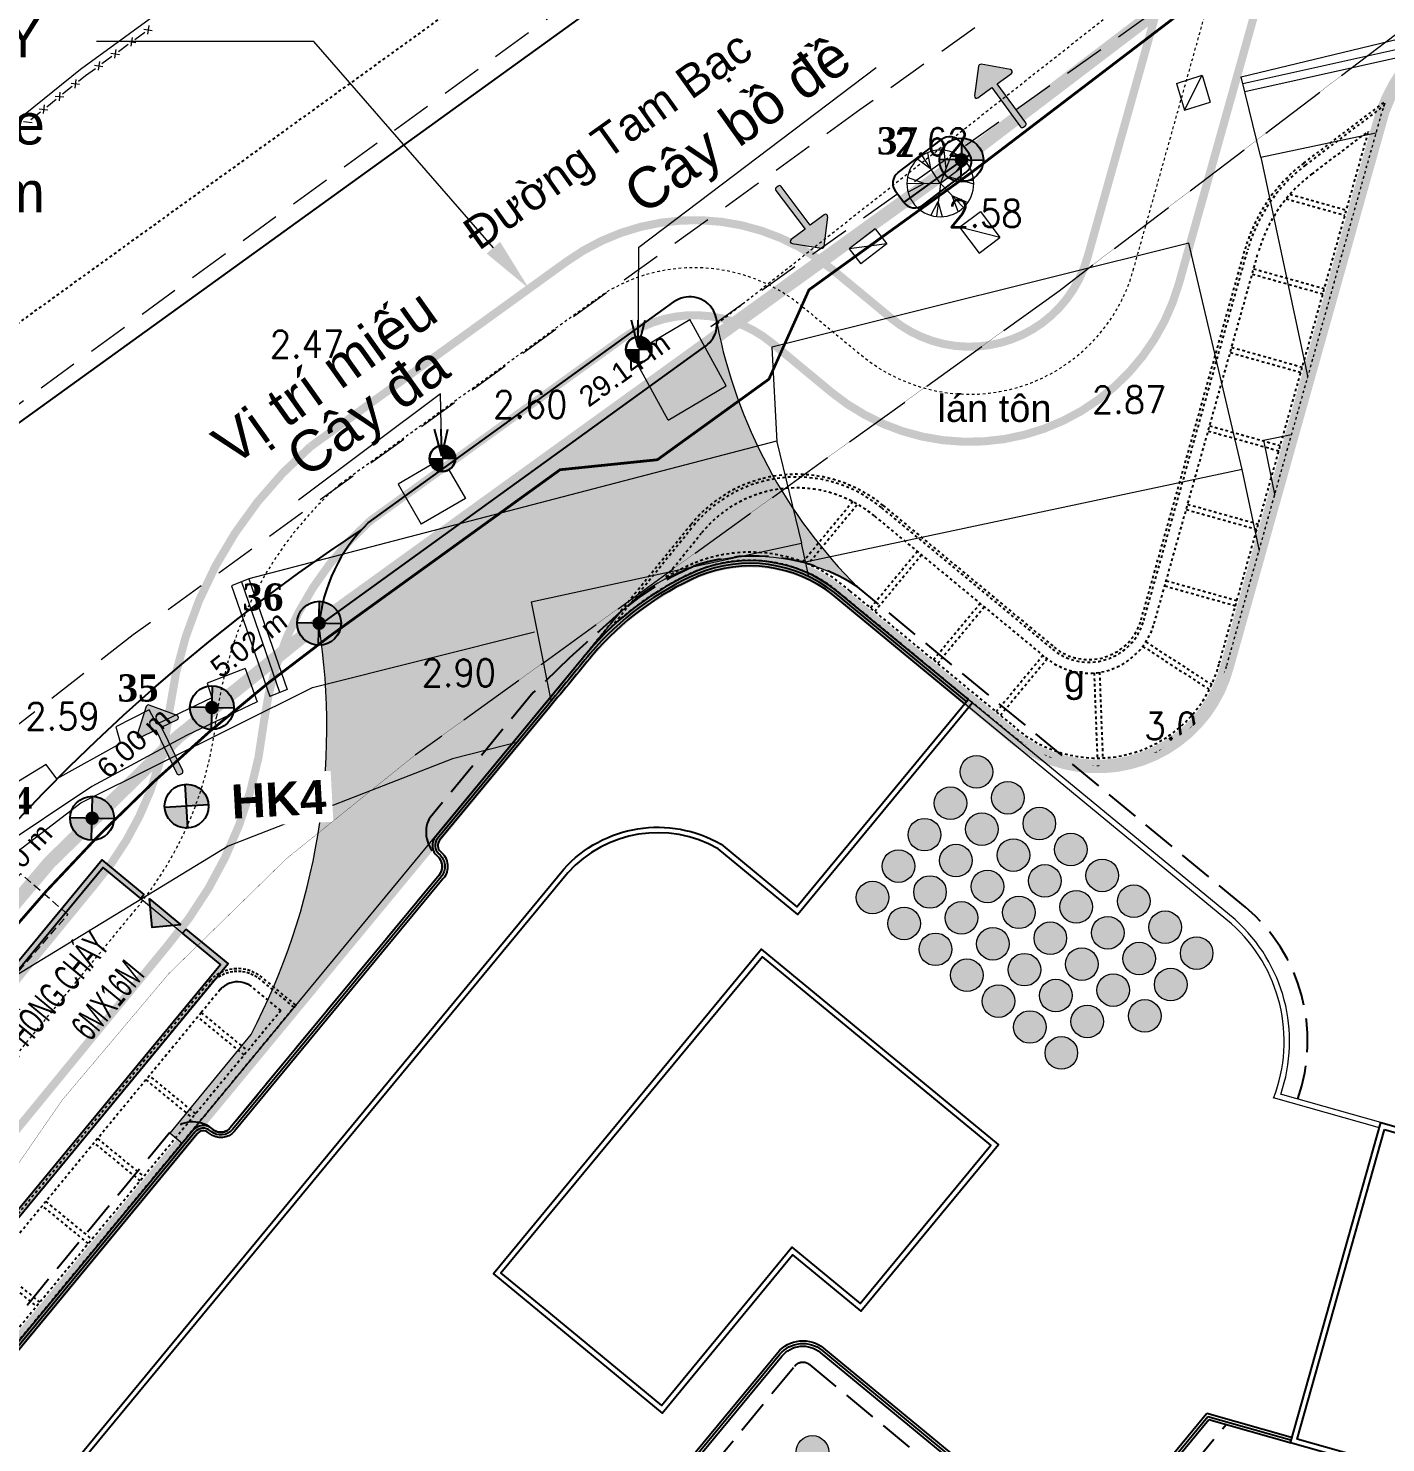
# Model space of a CAD drawing. Header units: millimetres. Extents: x 583747 to 596416, y 2304962 to 2309584.
# Drawn here: x 595599.4 to 595649.3, y 2307267.9 to 2307319.9 of the extents above; entities that cross this region are included whole.
import ezdxf
from ezdxf import colors
from ezdxf.entities.mleader import LeaderData, LeaderLine
from ezdxf.enums import TextEntityAlignment as Align
from ezdxf.math import Vec2, Vec3
from ezdxf.xclip import XClip

# ---------------------------------------------------------------- set-up
doc = ezdxf.new("R2010")
doc.units = ezdxf.units.MM
doc.set_wipeout_variables(frame=1)
for name, pattern in [('CONTINOUS', [0]), ('DASH', [0.35, 0.25, -0.1]), ('DASH2-1', [3, 2, -1]), ('DASHDOT', [1, 0.5, -0.25, 0, -0.25]), ('DASHED', [4.5, 3, -1.5]), ('HIDDEN', [0.375, 0.25, -0.125]), ('{Long Duong}', [2.3, 1.5, -0.8]), ('{qui hoach}', [1.3, 0, -1.3])]:
    doc.linetypes.add(name, pattern=pattern)
for name, color, linetype, lineweight in [('A-DOOR', 1, 'Continuous', 9), ('A-GENM-____-OTLN', 13, 'Continuous', 9), ('bo dat CXCL', 95, 'Continuous', 18), ('Code Cao do', 7, 'Continuous', 0), ('D-building block', 8, 'Continuous', 13), ('duong chua chay', 1, 'Continuous', 15), ('Duong RG Thua', 7, 'Continuous', 0), ('Ghi chu nha', 7, 'Continuous', 0), ('hatch', 45, 'Continuous', 5), ('KT-Chu viet', 255, 'Continuous', 20), ('KT-DV2', 7, 'Continuous', 15), ('KT-Ghi chu', 7, 'Continuous', 15), ('KT-NEN', 250, 'Continuous', 0), ('KT-Net khuat', 8, 'HIDDEN', 18), ('KT-Net thay', 7, 'Continuous', 20), ('KT-TMB', 7, 'Continuous', 0), ('KT_lo dat', 1, 'Continuous', 40), ('KT_Ms', 100, 'Continuous', 5), ('Level 15', 7, 'Continuous', 0), ('Long Duong_ Phan Cach chat lieu rair mat', 7, 'Continuous', 0), ('moc', 7, 'Continuous', 0), ('N-THAY', 7, 'Continuous', 18), ('đường pccc', 6, 'Continuous', 13)]:
    doc.layers.add(name, color=color, linetype=linetype, lineweight=lineweight)
for name, color, linetype in [('A-GLAZ', 135, 'Continuous'), ('A-PLOT LINE', 6, 'DASHDOT'), ('A-WALL', 11, 'Continuous'), ('AFP-KERB-LINE', 2, 'Continuous'), ('canopy', 2, 'DASH'), ('K2', 2, 'Continuous'), ('KT-Kich thuoc', 159, 'Continuous'), ('KT-Vat lieu', 250, 'Continuous'), ('Xref_NT1+NT2_MBDV Cot vach_220729$0$ccu12-Thay', 7, 'Continuous'), ('Xref_ST_MBDV Cot vach 30.7.2022$0$Xref_ST_MBDV Cot vach 30.7.2022|Xref_ST_MBDV Cot vach 30.7.2022|Xref_ST_MBDV Cot vach 30.7.2022|Xref_ST_MBDV Cot vach 30.7.2022|A-CORE-OTLN', 2, 'Continuous')]:
    doc.layers.add(name, color=color, linetype=linetype)
doc.layers.add('A-TREES', color=7, linetype='Continuous', lineweight=5, true_color=0x4b833f)
doc.styles.get("Standard").update_dxf_attribs({"font": 'arial.ttf'})
doc.styles.add('Style-.VnArial', font='')
doc.styles.add('Style-STANDARD', font='STANDARD.shx')
doc.styles.add('style6', font='')
doc.styles.add('VnAvantH', font='')
doc.styles.get('Style-.VnArial').set_extended_font_data('.VnArial')
doc.styles.get('style6').set_extended_font_data('.VnAvantH', bold=True)
doc.styles.get('VnAvantH').set_extended_font_data('.VnAvantH')
doc.dimstyles.get("Standard").update_dxf_attribs({"dimtxt": 0.18, "dimasz": 0.18, "dimexe": 0.18, "dimexo": 0.0625, "dimgap": 0.09, "dimtad": 0, "dimtih": 1, "dimtoh": 1, "dimdec": 4, "dimzin": 0, "dimdsep": 46, "dimtxsty": 'Standard', "dimcen": 0.09, "dimadec": 0, "dimazin": 0, "dimtfac": 1, "dimtdec": 4, "dimtofl": 0, "dimtmove": 0, "dimatfit": 3, "dimfxl": 0, "dimtolj": 1, "dimtzin": 0, "dimarcsym": 0})

# ---------------------------------------------------------------- blocks, each defined once
blk = doc.blocks.new('hk')
at = {"layer": 'K2'}
h = blk.add_hatch(color=256, dxfattribs=at)
h.dxf.hatch_style = 1
h.paths.add_polyline_path([(-79.569, 95.738), (-79.569, 94.297), (-78.128, 94.297, 0.006031), (-78.128, 94.332, 0.407166)])
h.paths.add_polyline_path([(-79.569, 94.297), (-81.01, 94.297, 0.006031), (-81.01, 94.263, 0.407166), (-79.569, 92.856)])
for p, q in [((-79.569, 92.856), (-79.569, 95.738)), ((-78.128, 94.297), (-81.01, 94.297))]:
    blk.add_line(p, q, dxfattribs=at)
blk.add_circle((-79.569, 94.297), 1.441, dxfattribs=at)
blk = doc.blocks.new('wwww1')
at = {"layer": 'Duong RG Thua', "color": 3, "lineweight": 0}
for p, q in [((595601.16, 2307318.466), (595620.988, 2307332.979)), ((595582.784, 2307303.669), (595601.15, 2307318.458))]:
    blk.add_line(p, q, dxfattribs=at)
at = {"layer": 'Duong RG Thua', "color": 7, "linetype": 'Continuous', "lineweight": 0}
for p, q in [((595603.153, 2307319.553), (595603.516, 2307319.819)), ((595603.482, 2307319.933), (595603.796, 2307319.884)), ((595603.664, 2307320.066), (595603.614, 2307319.751)), ((595602.548, 2307319.11), (595602.911, 2307319.376)), ((595602.876, 2307319.49), (595603.191, 2307319.441)), ((595603.058, 2307319.623), (595603.009, 2307319.308)), ((595650.833, 2307319.461), (595643.921, 2307317.921)), ((595601.848, 2307318.737), (595601.799, 2307318.422)), ((595601.943, 2307318.667), (595602.306, 2307318.933)), ((595602.271, 2307319.047), (595602.586, 2307318.998)), ((595602.453, 2307319.18), (595602.404, 2307318.865)), ((595650.898, 2307319.168), (595643.991, 2307317.629)), ((595601.081, 2307318.017), (595601.338, 2307318.224)), ((595601.338, 2307318.224), (595601.701, 2307318.49)), ((595601.666, 2307318.604), (595601.981, 2307318.555)), ((595600.497, 2307317.547), (595600.848, 2307317.829)), ((595600.808, 2307317.942), (595601.124, 2307317.907)), ((595600.983, 2307318.083), (595600.949, 2307317.767)), ((595599.815, 2307317.142), (595599.78, 2307316.826)), ((595599.913, 2307317.077), (595600.263, 2307317.359)), ((595600.223, 2307317.472), (595600.54, 2307317.437)), ((595600.399, 2307317.613), (595600.364, 2307317.296)), ((595599.329, 2307316.606), (595599.679, 2307316.888)), ((595599.639, 2307317.001), (595599.956, 2307316.967)), ((595599.055, 2307316.531), (595599.372, 2307316.496)), ((595626.764, 2307304.767), (595607.351, 2307299.7)), ((595607.351, 2307299.7), (595606.713, 2307299.441)), ((595606.713, 2307299.441), (595608.126, 2307295.376)), ((595607.072, 2307299.587), (595608.481, 2307295.536)), ((595607.351, 2307299.7), (595608.764, 2307295.635)), ((595607.215, 2307296.398), (595605.812, 2307295.858)), ((595607.215, 2307296.398), (595607.65, 2307295.178)), ((595605.812, 2307295.858), (595605.981, 2307295.326)), ((595605.981, 2307295.326), (595603.96, 2307294.353)), ((595603.68, 2307294.879), (595602.455, 2307294.251)), ((595603.96, 2307294.353), (595603.68, 2307294.879)), ((595602.455, 2307294.251), (595602.626, 2307293.64)), ((595602.626, 2307293.64), (595600.283, 2307292.341)), ((595599.895, 2307292.872), (595598.661, 2307292.126)), ((595600.283, 2307292.341), (595599.895, 2307292.872))]:
    blk.add_line(p, q, dxfattribs=at)
at = {"layer": 'Duong RG Thua', "color": 7, "lineweight": 0}
for p, q in [((595643.86, 2307318.175), (595650.984, 2307319.896)), ((595641.478, 2307317.934), (595642.424, 2307318.234)), ((595641.774, 2307316.948), (595642.424, 2307318.234)), ((595642.424, 2307318.234), (595642.719, 2307317.248)), ((595644.574, 2307315.219), (595643.86, 2307318.175)), ((595641.478, 2307317.934), (595641.774, 2307316.948)), ((595641.774, 2307316.948), (595642.719, 2307317.248)), ((595644.574, 2307315.219), (595652.453, 2307316.895)), ((595644.574, 2307315.219), (595649.491, 2307292.154)), ((595633.488, 2307312.643), (595634.26, 2307313.226)), ((595634.26, 2307313.226), (595634.982, 2307312.269)), ((595630.395, 2307312.584), (595629.438, 2307311.844)), ((595633.488, 2307312.643), (595634.211, 2307311.687)), ((595634.982, 2307312.269), (595633.488, 2307312.643)), ((595641.934, 2307312.058), (595626.584, 2307308.232)), ((595630.82, 2307312.035), (595629.863, 2307311.294)), ((595634.211, 2307311.687), (595634.982, 2307312.269)), ((595643.897, 2307303.721), (595641.934, 2307312.058)), ((595629.438, 2307311.844), (595629.863, 2307311.294)), ((595621.437, 2307307.989), (595623.568, 2307309.253)), ((595624.904, 2307306.807), (595623.568, 2307309.253)), ((595622.773, 2307305.544), (595621.437, 2307307.989)), ((595626.584, 2307308.232), (595626.775, 2307304.742)), ((595622.773, 2307305.544), (595624.904, 2307306.807)), ((595626.775, 2307304.742), (595627.678, 2307301.016)), ((595644.678, 2307304.803), (595645.83, 2307305.039)), ((595644.678, 2307304.803), (595645.245, 2307302.033)), ((595645.83, 2307305.039), (595645.245, 2307302.033)), ((595645.83, 2307305.039), (595646.396, 2307302.269)), ((595614.057, 2307303.893), (595612.837, 2307303.19)), ((595614.707, 2307303.718), (595615.316, 2307302.657)), ((595643.897, 2307303.721), (595627.832, 2307300.311)), ((595646.391, 2307291.97), (595643.897, 2307303.721)), ((595612.837, 2307303.19), (595613.684, 2307301.718)), ((595615.316, 2307302.657), (595613.684, 2307301.718)), ((595645.245, 2307302.033), (595646.396, 2307302.269)), ((595617.74, 2307298.853), (595627.678, 2307301.016)), ((595630.406, 2307288.49), (595627.678, 2307301.016)), ((595617.74, 2307298.853), (595618.688, 2307294.065)), ((595608.764, 2307295.635), (595608.126, 2307295.376)), ((595618.688, 2307294.065), (595614.836, 2307293.073)), ((595614.836, 2307293.073), (595606.593, 2307289.86)), ((595646.391, 2307291.97), (595630.406, 2307288.49)), ((595646.98, 2307288.628), (595646.391, 2307291.97)), ((595647.876, 2307290.625), (595648.489, 2307290.724)), ((595647.876, 2307290.625), (595647.973, 2307290.028)), ((595648.489, 2307290.724), (595647.973, 2307290.028)), ((595648.489, 2307290.724), (595648.585, 2307290.127)), ((595647.973, 2307290.028), (595648.585, 2307290.127)), ((595606.593, 2307289.86), (595598.511, 2307284.934)), ((595646.642, 2307288.458), (595650.771, 2307289.09)), ((595628.448, 2307288.082), (595630.406, 2307288.49)), ((595628.448, 2307288.082), (595646.67, 2307200.515)), ((595646.642, 2307288.458), (595629.173, 2307284.596)), ((595654.272, 2307253.671), (595646.642, 2307288.458))]:
    blk.add_line(p, q, dxfattribs=at)
at = {"layer": 'Duong RG Thua', "color": 7, "lineweight": 0, "flags": 128}
blk.add_lwpolyline([(595630.395, 2307312.584), (595630.82, 2307312.035), (595629.438, 2307311.844)], dxfattribs=at)
at = {"layer": 'Duong RG Thua', "color": 1, "linetype": 'Continuous', "lineweight": 0, "flags": 128}
blk.add_lwpolyline([(595574.637, 2307253.739), (595576.278, 2307259.45), (595580.31, 2307269.031), (595583.829, 2307274.685), (595589.385, 2307281.694), (595595.671, 2307287.248), (595601.161, 2307291.457), (595609.685, 2307295.7), (595617.855, 2307297.747)], dxfattribs=at)
at = {"layer": 'Duong RG Thua', "color": 7, "linetype": 'Continuous', "lineweight": 0, "flags": 128}
blk.add_lwpolyline([(595607.65, 2307295.178), (595605.058, 2307293.939), (595601.566, 2307292.056), (595598.043, 2307289.704), (595594.254, 2307286.418)], dxfattribs=at)
at = {"layer": 'Long Duong_ Phan Cach chat lieu rair mat', "color": 4, "linetype": '{Long Duong}', "lineweight": 0}
for p, q in [((595643.429, 2307326.647), (595629.823, 2307316.961)), ((595590.411, 2307299.955), (595625.564, 2307325.594)), ((595648.062, 2307325.837), (595623.867, 2307308.644)), ((595629.823, 2307316.961), (595603.096, 2307297.64)), ((595603.096, 2307297.64), (595590.519, 2307287.814))]:
    blk.add_line(p, q, dxfattribs=at)
at = {"layer": 'hatch', "xscale": 0.56, "yscale": 0.56, "zscale": 0.56, "rotation": 3.617913900724599}
blk.add_blockref('hk', (595652.86, 2307241.447), dxfattribs=at)
at = {"layer": 'Code Cao do', "color": 6, "linetype": 'Continuous', "lineweight": 0, "style": 'Style-STANDARD'}
for s, p in [('2.62', (595631.096, 2307315.789)), ('2.58', (595633.08, 2307313.15)), ('2.87', (595638.369, 2307306.294)), ('2.79', (595645.472, 2307301.737)), ('2.90', (595613.708, 2307296.246)), ('3.06', (595640.295, 2307294.285)), ('3.03', (595642.543, 2307289.466)), ('3.13', (595634.702, 2307278.858)), ('2.99', (595646.347, 2307270.788))]:
    blk.add_text(s, height=1, rotation=359.9973, dxfattribs=at).set_placement(p, align=Align.MIDDLE_LEFT)
at = {"layer": 'Code Cao do', "color": 212, "linetype": 'Continuous', "lineweight": 0, "style": 'Style-STANDARD'}
for s, p in [('2.47', (595608.118, 2307308.34)), ('2.60', (595616.336, 2307306.119)), ('2.59', (595599.124, 2307294.644)), ('3.11', (595640.666, 2307282.509))]:
    blk.add_text(s, height=1, rotation=359.9973, dxfattribs=at).set_placement(p, align=Align.MIDDLE_LEFT)
at = {"layer": 'Ghi chu nha', "color": 7, "linetype": 'Continuous', "lineweight": 0, "style": 'Style-.VnArial'}
for s, height, rotation, p in [('§\xadêng Tam B¹c', 1.2, 35.406, (595620.541, 2307315.858)), ('l¸n t«n', 1, 359.9973, (595634.782, 2307305.977)), ('g', 1, 359.9973, (595637.723, 2307296.037)), ('l¸n t«n', 1, 359.9973, (595637.739, 2307288.582))]:
    blk.add_text(s, height=height, rotation=rotation, dxfattribs=at).set_placement(p, align=Align.MIDDLE_CENTER)
at = {"layer": 'K2', "color": 2, "insert": (595608.446, 2307291.593), "char_height": 1.25, "width": 3.30321, "attachment_point": 5, "rotation": 3.0979, "style": 'style6', "bg_fill": 3, "box_fill_scale": 1.25, "bg_fill_color": 256, "bg_fill_true_color": 13158600, "bg_fill_transparency": 0}
blk.add_mtext('\\A1;{\\fArial|b1|i0|c0|p34;HK4}', dxfattribs=at)
blk = doc.blocks.new('fffff')
at = {"layer": 'Duong RG Thua', "lineweight": 0}
for points in [[(596125.717, 2307374.249, 0.414214), (596125.241, 2307374.724), (596125.241, 2307374.249)], [(596124.766, 2307374.249, 0.414214), (596125.241, 2307373.773), (596125.241, 2307374.249)]]:
    blk.add_hatch(color=1, dxfattribs=at).paths.add_polyline_path(points)
at = {"layer": 'Duong RG Thua', "color": 7, "lineweight": 0}
for points in [[(596125.241, 2307374.724), (596125.241, 2307373.773)], [(596124.766, 2307374.249), (596125.717, 2307374.249)]]:
    blk.add_lwpolyline(points, dxfattribs=at)
at = {"layer": 'Duong RG Thua', "color": 3, "lineweight": 30}
blk.add_circle((596125.241, 2307374.249), 0.476, dxfattribs=at)
blk = doc.blocks.new('TerminatorOpen_0.5')
at = {"color": 0, "linetype": 'ByBlock', "lineweight": -2}
for q in [(-1, 0.25), (-1, 0), (-1, -0.25)]:
    blk.add_line((0, 0), q, dxfattribs=at)
blk = doc.blocks.new('Moc')
at = {"layer": 'moc', "linetype": '{qui hoach}', "lineweight": 0, "ltscale": 0.5}
h = blk.add_hatch(color=7, dxfattribs=at)
edge = h.paths.add_edge_path()
edge.add_arc((0, 0), 0.25, 0, 360)
blk = doc.blocks.new('NEN')
at = {"layer": 'Level 15', "color": 240, "linetype": 'DASH', "lineweight": 13, "ltscale": 5, "true_color": 0xed1f24, "const_width": 0.5, "flags": 128}
blk.add_lwpolyline([(595682.634, 2307317.629), (595677.108, 2307338.736), (595668.702, 2307341.648), (595657.199, 2307332.945), (595633.733, 2307315.075), (595610.101, 2307298.024, 0.685011), (595643.311, 2307173.379), (595664.098, 2307171.161), (595705.748, 2307172.441), (595712.065, 2307180.508), (595682.634, 2307317.629)], format="xyb", close=True, dxfattribs=at)
at = {"layer": 'Level 15', "color": 152, "linetype": 'DASH', "lineweight": 13, "ltscale": 5, "true_color": 0x2776bb, "const_width": 0.01, "flags": 128}
blk.add_lwpolyline([(595676.796, 2307316.238), (595672.115, 2307334.115), (595669.766, 2307334.929), (595660.826, 2307328.166), (595637.307, 2307310.255), (595613.624, 2307293.167, 0.684877), (595643.957, 2307179.345), (595664.326, 2307177.171), (595702.756, 2307178.352), (595705.609, 2307181.996)], format="xyb", close=True, dxfattribs=at)
at = {"layer": 'hatch', "xscale": 0.56, "yscale": 0.56, "zscale": 0.56, "rotation": 358.6179139007246}
for p in [(595677.005, 2307261.209), (595653.373, 2307244.158), (595649.428, 2307241.053), (595645.022, 2307236.981)]:
    blk.add_blockref('hk', p, dxfattribs=at)
at = {"layer": 'moc', "color": 7, "linetype": '{qui hoach}', "lineweight": 0, "ltscale": 0.5}
for p in [(595633.733, 2307315.075), (595610.101, 2307298.024), (595606.156, 2307294.919), (595601.75, 2307290.847)]:
    blk.add_blockref('Moc', p, dxfattribs=at)
at = {"layer": 'moc', "color": 7, "linetype": 'Continuous', "lineweight": 0, "style": 'Style-.VnArial'}
for s, rotation, p in [('29.14 m', 35.8109, (595621.332, 2307307.36)), ('5.02 m', 38.2007, (595607.51, 2307297.258)), ('6.00 m', 42.7443, (595603.274, 2307293.618)), ('6.00 m', 47.6903, (595598.991, 2307289.302))]:
    blk.add_text(s, height=0.75, rotation=rotation, dxfattribs=at).set_placement(p, align=Align.MIDDLE_CENTER)
at = {"layer": 'moc', "color": 7, "linetype": 'Continuous', "lineweight": 0, "char_height": 1, "attachment_point": 4, "line_spacing_factor": 0.6, "style": 'Style-.VnArial'}
for s, insert in [('\\f.VnTimeH|b1|i0|c00|p39;37', (595630.621, 2307315.772)), ('\\f.VnTimeH|b1|i0|c00|p39;36', (595607.279, 2307298.982)), ('\\f.VnTimeH|b1|i0|c00|p39;35', (595602.684, 2307295.635)), ('\\f.VnTimeH|b1|i0|c00|p39;34', (595598.048, 2307291.488))]:
    blk.add_mtext(s, dxfattribs=dict(at, insert=insert))
blk = doc.blocks.new('PLOT')
at = {"layer": 'A-PLOT LINE', "color": 251}
blk.add_line((3480625, 1283020), (3454001, 1243754), dxfattribs=at)
blk.add_line((3480625, 1283020), (3454001, 1243754), dxfattribs=at)
blk.add_line((3480625, 1283020), (3454001, 1243754), dxfattribs=at)
blk.add_line((3480625, 1283020), (3454001, 1243754), dxfattribs=at)
blk = doc.blocks.new('werwer')
at = {"layer": 'A-GENM-____-OTLN', "linetype": 'DASHED', "ltscale": 100}
for p, q in [((-17416, -23694, 0), (-22416, -23699, 0)), ((-22416, -23699, 0), (-22414, -25999, 0)), ((-17414, -25994, 0), (-17416, -23694, 0)), ((-22414, -25999, 0), (-17414, -25994, 0))]:
    blk.add_line(p, q, dxfattribs=at)
blk = doc.blocks.new('wqeqweweqewe')
at = {"layer": 'N-THAY', "true_color": 0xed1f24}
h = blk.add_hatch(color=240, dxfattribs=at)
h.dxf.hatch_style = 1
h.paths.add_polyline_path([(-1286767, 413593, 0.659768), (-1286937, 413520), (-1286937, 412719), (-1289162, 412719, 0.414214), (-1289262, 412619), (-1289262, 412519, 0.414214), (-1289162, 412419), (-1286937, 412419), (-1286937, 411617, 0.659768), (-1286767, 411545), (-1285772, 412495, 0.427958), (-1285772, 412643)])
for p, q in [((-1286937, 413520), (-1286937, 412719)), ((-1285772, 412643), (-1286767, 413593)), ((-1289262, 412619), (-1289262, 412519)), ((-1286937, 412719), (-1289162, 412719)), ((-1289162, 412419), (-1286937, 412419)), ((-1286937, 412419), (-1286937, 411617)), ((-1286767, 411545), (-1285772, 412495))]:
    blk.add_line(p, q)
for centre, radius, start, end in [((-1286837, 413520), 100, 46.33782, 180), ((-1289162, 412619), 100, 90, 180), ((-1285843, 412569), 102, 313.66218, 46.33782), ((-1289162, 412519), 100, 180, 270), ((-1286837, 411617), 100, 180, 313.66218)]:
    blk.add_arc(centre, radius, start, end)
blk = doc.blocks.new('Tree')
for p, q in [((487813, 311436), (488148, 312404)), ((487974, 311902), (487960, 312449)), ((487050, 312107), (487470, 311867)), ((487819, 311432), (487178, 312231)), ((487324, 312329), (487470, 311867)), ((487974, 311902), (488380, 312288)), ((486823, 311654), (487333, 311413)), ((487813, 311436), (486790, 311387)), ((487313, 311081), (486910, 310952)), ((486977, 310843), (487813, 311436)), ((487536, 311239), (487499, 310462)), ((487813, 311436), (487804, 311436)), ((487813, 311436), (487813, 311444)), ((487813, 311436), (487813, 311427)), ((487813, 311436), (487821, 311436)), ((487813, 311436), (488815, 311227)), ((487813, 311436), (488295, 310532)), ((488836, 311401), (488359, 311322)), ((488763, 311057), (488359, 311322)), ((487524, 310836), (487406, 310519)), ((488054, 310984), (488456, 310663)), ((488054, 310984), (488100, 310472))]:
    blk.add_line(p, q)
blk.add_circle((487813, 311436), 1024)
blk = doc.blocks.new('DV')
at = {"layer": 'bo dat CXCL'}
h = blk.add_hatch(dxfattribs=at)
h.set_pattern_fill('GRASS', color=256, scale=20, angle=6e-14)
h.paths.add_polyline_path([(562639, 176345, 0.149706), (567824, 166651, 0.361335), (559031, 165662), (542967, 146202), (542522, 146566), (545497, 150199, 0.160494), (547999, 165251), (556275, 171233), (562225, 175535, 0.24072)])
at = {"layer": 'AFP-KERB-LINE'}
for p, q in [((536577, 172419), (564203, 192388)), ((569515, 180818), (571943, 182571)), ((549808, 169027), (561053, 177156)), ((556275, 171233), (562225, 175535)), ((547999, 165251), (556275, 171233))]:
    blk.add_line(p, q, dxfattribs=at)
at = {"layer": 'AFP-KERB-LINE', "extrusion": (1.01289e-07, -2.17418e-09, 1)}
for p, q in [((569306, 181916), (570896, 183129)), ((571900, 182637), (571597, 183035)), ((570215, 180724), (571806, 181937)), ((569515, 180818), (569211, 181215))]:
    blk.add_line(p, q, dxfattribs=at)
at = {"layer": 'AFP-KERB-LINE', "elevation": 0}
blk.add_lwpolyline([(602212, 36466), (602074, 36462), (581149, 38676, -0.702152), (549561, 168774)], format="xyb", dxfattribs=at)
at = {"layer": 'AFP-KERB-LINE', "extrusion": (1.01289e-07, -2.17418e-09, 1)}
for centre, start, end in [((571199, 182732, -1), 37.3415, 127.3415), ((571502, 182334, 0), 307.3415, 37.3415), ((569609, 181519, -1), 127.3415, 217.3415), ((569912, 181121, 0), 217.3415, 307.3415)]:
    blk.add_arc(centre, 500, start, end, dxfattribs=at)
at = {"layer": 'AFP-KERB-LINE'}
for centre, radius, start, end in [((561639, 176345, 0), 1000, 305.8611, 125.8611), ((553974, 164709, 0), 6000, 133.9788, 174.8235)]:
    blk.add_arc(centre, radius, start, end, dxfattribs=at)
at = {"layer": 'AFP-KERB-LINE', "extrusion": (-8.38811e-08, 1.09944e-07, 1)}
blk.add_arc((573618, 173886, 0), 7500, 231.8762, 231.8901, dxfattribs=at)
at = {"layer": 'D-building block', "linetype": 'CONTINOUS', "ltscale": 10000}
for p, q in [((542967, 146202), (559031, 165662)), ((542522, 146566), (545497, 150199)), ((542522, 146566), (542967, 146202))]:
    blk.add_line(p, q, dxfattribs=at)
for centre, radius, start, end in [((581057, 179963, 0), 18770, 191.1122, 225.1693), ((564022, 160867, -2), 6922, 56.6838, 136.1502), ((523906, 161522, 0), 24380, 332.3277, 8.7984)]:
    blk.add_arc(centre, radius, start, end, dxfattribs=at)
ref = blk.add_blockref('PLOT', (-3147123, 179596, 0), dxfattribs=dict(rotation=340.0000000045929))
XClip(ref).set_block_clipping_path([(3437700.5976729654, 868981.9081885163), (3912891.8375199828, 1041937.3750337446), (3715693.8178756535, 1583734.481302836), (3240502.5780286361, 1410779.0144576086)])
at = {"extrusion": (-2.92942e-08, 2.18257e-07, 1), "xscale": 0.8000000000000493, "yscale": 0.8000000000000493, "zscale": 0.8000000000000493, "rotation": 126.0656720606782}
blk.add_blockref('wqeqweweqewe', (233542, 1211650, 0), dxfattribs=at)
at = {"extrusion": (2.3513e-07, -2.20643e-07, 1), "xscale": 0.8000000000000158, "yscale": 0.8000000000000158, "zscale": 0.8000000000000158, "rotation": 306.9162115471206}
blk.add_blockref('wqeqweweqewe', (920485, -841476, -2), dxfattribs=at)
at = {"extrusion": (-1.53567e-07, 3.1833e-07, 1), "xscale": 0.7999999999999998, "yscale": 0.7999999999999998, "zscale": 0.7999999999999998, "rotation": 115.7533227784794}
blk.add_blockref('wqeqweweqewe', (392035, 1232151, 0), dxfattribs=at)
at = {"layer": 'A-DOOR', "rotation": 48.96917825648091}
blk.add_blockref('werwer', (530579, 184807, 0), dxfattribs=at)
at = {"layer": 'A-TREES', "xscale": -1.2, "yscale": 1.2, "zscale": 1.199999999999996, "rotation": 71.72236063323176}
blk.add_blockref('Tree', (1109311, 620152, 0), dxfattribs=at)
blk = doc.blocks.new('NUT')
at = {"layer": 'KT-Ghi chu'}
h = blk.add_hatch(color=256, dxfattribs=at)
h.dxf.hatch_style = 1
edge = h.paths.add_edge_path()
edge.add_arc((596430.768, 2307264.799), 0.6, 0, 360)
blk.add_circle((596430.768, 2307264.799, 0.003), 0.6, dxfattribs=at)
blk = doc.blocks.new('WWWWW11')
blk.add_wipeout([(596146.362, 2307305.657), (596147.829, 2307304.045), (596150.763, 2307303.382), (596162.049, 2307307.518), (596165.405, 2307309.519), (596173.356, 2307319.154), (596178.232, 2307322.038), (596181.416, 2307323.063), (596186.008, 2307323.59), (596189.904, 2307323.212), (596195.094, 2307321.438), (596198.037, 2307319.633), (596200.809, 2307317.333), (596204.31, 2307315.649), (596207.249, 2307314.98), (596210.789, 2307314.605), (596216.55, 2307315.16), (596219.13, 2307316.01), (596221.679, 2307317.1), (596224.911, 2307319.135), (596227.541, 2307321.466), (596238.173, 2307359.289), (596238.097, 2307360.41), (596237.72, 2307361.81), (596230.656, 2307391.559), (596229.984, 2307392.889), (596228.821, 2307394.084), (596227.287, 2307394.871), (596225.359, 2307395.106), (596223.868, 2307394.789), (596222.62, 2307394.116), (596221.017, 2307393.023), (596208.485, 2307382.634), (596207.441, 2307381.454), (596206.716, 2307380.054), (596206.42, 2307378.99), (596200.967, 2307359.539), (596199.798, 2307357.479), (596198.425, 2307356.46), (596196.218, 2307355.939), (596194.42, 2307356.28), (596193.241, 2307356.939), (596186.171, 2307362.732), (596184.792, 2307363.128), (596182.731, 2307363.47), (596180.723, 2307362.767), (596178.244, 2307360.976), (596163.216, 2307342.826), (596149.958, 2307326.671), (596148.579, 2307323.551), (596147.86, 2307321.002), (596147.222, 2307318.293), (596146.577, 2307314.761), (596146.178, 2307311.632), (596145.949, 2307308.648), (596145.977, 2307306.714)]).translate(0, 0, -0.044)
at = {"layer": 'A-WALL', "color": 2, "elevation": 7.579}
for points in [[(596206.646, 2307342.831), (596217.232, 2307339.839), (596213.901, 2307328.051), (596203.316, 2307331.042)], [(596206.784, 2307342.584), (596216.985, 2307339.701), (596213.763, 2307328.298), (596203.562, 2307331.18)]]:
    blk.add_lwpolyline(points, close=True, dxfattribs=at)
at = {"layer": 'KT-Net thay'}
for p, q in [((596206.592, 2307342.638, 7.579), (596202.689, 2307343.741, 7.579)), ((596206.646, 2307342.831, 7.579), (596202.951, 2307343.875, 7.579))]:
    blk.add_line(p, q, dxfattribs=at)
at = {"layer": 'Level 15', "color": 152, "linetype": 'DASH', "lineweight": 13, "ltscale": 10, "true_color": 0x2776bb}
for p, q in [((596218.323, 2307391.349, -0.044), (596194.803, 2307373.437, -0.044)), ((596194.803, 2307373.437, -0.044), (596171.121, 2307356.35, -0.044))]:
    blk.add_line(p, q, dxfattribs=at)
at = {"layer": 'Xref_NT1+NT2_MBDV Cot vach_220729$0$ccu12-Thay', "extrusion": (3.48745e-08, -1.82823e-08, 1)}
for p, q in [((596200.247, 2307332.134, -0.042), (596203.396, 2307331.244, -0.042)), ((596200.282, 2307332.02, -0.042), (596203.369, 2307331.148, -0.042)), ((596200.318, 2307331.906, -0.042), (596203.342, 2307331.052, -0.042))]:
    blk.add_line(p, q, dxfattribs=at)
at = {"layer": 'Xref_NT1+NT2_MBDV Cot vach_220729$0$ccu12-Thay', "linetype": 'DASH', "ltscale": 5, "extrusion": (-3.81165e-21, -3.29453e-06, 1), "elevation": -7.625}
blk.add_lwpolyline([(596171.672, 2307354.067), (596171.632, 2307354.018), (596171.632, 2307354.018, 0.34775), (596171.929, 2307352.647), (596171.974, 2307352.604, -0.377527), (596171.997, 2307351.943), (596164.313, 2307342.641, -0.442642), (596163.641, 2307342.611), (596163.641, 2307342.611, 0.408777), (596162.09, 2307342.466), (596149.391, 2307327.094)], format="xyb", dxfattribs=at)
at = {"layer": 'Xref_NT1+NT2_MBDV Cot vach_220729$0$ccu12-Thay', "extrusion": (-3.81165e-21, -3.29453e-06, 1), "elevation": -7.623}
for points in [[(596172.483, 2307319.874), (596184.454, 2307334.369, -0.414214), (596186.144, 2307334.531), (596194.317, 2307327.781, 0.4148), (596196.853, 2307328.025), (596200.247, 2307332.134)], [(596172.56, 2307319.81), (596184.532, 2307334.306, -0.414214), (596186.08, 2307334.454), (596194.253, 2307327.704, 0.414785), (596196.931, 2307327.962), (596200.282, 2307332.02)], [(596172.638, 2307319.746), (596184.609, 2307334.242, -0.414214), (596186.016, 2307334.376), (596194.19, 2307327.627, 0.41477), (596197.008, 2307327.898), (596200.318, 2307331.906)]]:
    blk.add_lwpolyline(points, format="xyb", dxfattribs=at)
at = {"layer": 'KT-Kich thuoc'}
for p, rotation in [((-1711073.035, 2903786.511, -0.13), 270), ((-1711073.99, 2903785.354, -0.11), 270), ((-1711071.877, 2903785.558, -0.087), 270), ((-1711072.832, 2903784.401, -0.066), 270), ((-1711070.72, 2903784.605, -0.043), 270), ((-1711074.945, 2903784.198, -0.09), 270), ((-1711073.787, 2903783.245, -0.046), 270), ((-1711071.675, 2903783.448, -0.023), 270), ((-1711069.562, 2903783.652, 0), 270), ((-1711075.9, 2903783.041, -0.069), 270), ((-1711068.405, 2903782.699, 0.044), 270), ((-1711072.63, 2903782.292, -0.003), 270), ((-1711070.517, 2903782.495, 0.021), 270), ((-1711076.855, 2903781.885, -0.049), 270), ((-1711074.742, 2903782.088, -0.026), 270), ((-1711067.247, 2903781.746, 0.087), 270), ((-1711071.472, 2903781.339, 0.041), 270), ((-1711069.36, 2903781.542, 0.064), 270), ((-1711075.697, 2903780.932, -0.006), 270), ((-1711073.585, 2903781.135, 0.017), 270), ((-1711066.09, 2903780.792, 0.131), 270), ((-1711072.427, 2903780.182, 0.061), 270), ((-1711070.315, 2903780.385, 0.084), 270), ((-1711068.202, 2903780.589, 0.107), 270), ((-1711074.54, 2903779.978, 0.038), 270), ((-1711067.045, 2903779.636, 0.151), 270), ((-1711064.932, 2903779.839, 0.174), 270), ((-1711071.27, 2903779.229, 0.104), 270), ((-1711069.157, 2903779.432, 0.128), 270), ((-1711073.382, 2903779.025, 0.081), 270), ((-1711065.887, 2903778.683, 0.194), 270), ((-1711072.225, 2903778.072, 0.124), 270), ((-1711070.112, 2903778.276, 0.148), 270), ((-1711068, 2903778.479, 0.171), 270), ((-1711066.842, 2903777.526, 0.215), 270), ((-1711071.067, 2903777.119, 0.168), 270), ((-1711068.955, 2903777.323, 0.191), 270), ((-1711069.91, 2903776.166, 0.211), 270), ((49543.057, -12234.398, 0.021), 1.233041913775627)]:
    blk.add_blockref('NUT', p, dxfattribs=dict(at, rotation=rotation))
at = {"color": 2}
blk.add_wipeout([(596173.993, 2307337.271), (596180.2, 2307332.145), (596185.004, 2307337.962), (596187.51, 2307335.893), (596192.575, 2307342.026), (596183.862, 2307349.222)], dxfattribs=at).translate(0, 0, 7.579).dxf.layer = 'A-WALL'
at = {"layer": 'A-GLAZ', "const_width": 0.5, "elevation": -0.044}
blk.add_lwpolyline([(596149.873, 2307326.735), (596157.522, 2307335.987), (596165.695, 2307345.885), (596177.482, 2307360.165, -0.114295), (596181.461, 2307363.123, -0.292874), (596186.918, 2307362.161), (596192.912, 2307357.211, 0.564483), (596200.997, 2307359.651), (596206.716, 2307380.054, -0.123781), (596208.485, 2307382.634), (596222.62, 2307394.116, -0.506067), (596230.659, 2307391.557), (596236.126, 2307368.978), (596238.097, 2307360.41, -0.133418), (596237.953, 2307358.187), (596227.541, 2307321.466)], format="xyb", dxfattribs=at)
at = {"layer": 'A-WALL', "color": 2, "elevation": 7.579}
for points in [[(596175.687, 2307335.871), (596180.2, 2307332.145), (596185.004, 2307337.962), (596187.51, 2307335.893), (596192.575, 2307342.026), (596183.862, 2307349.222), (596173.993, 2307337.271)], [(596175.815, 2307336.025), (596180.173, 2307332.426), (596184.977, 2307338.244), (596187.483, 2307336.174), (596192.294, 2307342), (596183.889, 2307348.94), (596174.274, 2307337.297)]]:
    blk.add_lwpolyline(points, close=True, dxfattribs=at)
at = {"layer": 'KT-Net thay', "extrusion": (-3.81165e-21, -3.29453e-06, 1), "elevation": -7.625}
for points in [[(596202.961, 2307343.872, 0.301979), (596201.279, 2307350.302), (596191.467, 2307358.404)], [(596202.7, 2307343.738, 0.311774), (596201.148, 2307350.15), (596191.339, 2307358.25)]]:
    blk.add_lwpolyline(points, format="xyb", dxfattribs=at)
at = {"layer": 'Xref_NT1+NT2_MBDV Cot vach_220729$0$ccu12-Thay', "extrusion": (-3.81165e-21, -3.29453e-06, 1), "elevation": -7.625}
for points in [[(596191.468, 2307358.403), (596186.601, 2307362.422, 0.272256), (596181.461, 2307363.123, 0.114295), (596177.482, 2307360.165, -0.000247), (596175.91, 2307358.254), (596171.861, 2307353.351, 0.413726), (596171.928, 2307352.647), (596171.929, 2307352.647, -0.414311), (596171.996, 2307351.943), (596164.313, 2307342.641, -0.414153), (596163.679, 2307342.58), (596163.641, 2307342.611, 0.414214), (596162.937, 2307342.544), (596149.877, 2307326.731, 0.071626), (596149.033, 2307324.962, 0.050313), (596146.301, 2307312.693, 0.020998), (596145.892, 2307307.366, 0.50406), (596151.707, 2307303.621), (596160.224, 2307306.882, 0.080267), (596163.917, 2307309.182), (596170.475, 2307317.123)], [(596191.404, 2307358.326), (596186.538, 2307362.344, 0.272153), (596181.5, 2307363.031, 0.114259), (596177.559, 2307360.1, -0.000247), (596175.987, 2307358.19), (596171.938, 2307353.287, 0.413691), (596171.992, 2307352.724), (596171.992, 2307352.724, -0.414311), (596172.073, 2307351.879), (596164.39, 2307342.577, -0.414153), (596163.615, 2307342.503), (596163.578, 2307342.534, 0.414214), (596163.015, 2307342.481), (596149.958, 2307326.671, 0.07147), (596149.128, 2307324.931, 0.050316), (596146.4, 2307312.681, 0.020978), (596145.992, 2307307.368, 0.503675), (596151.671, 2307303.715), (596160.186, 2307306.975, 0.080087), (596163.845, 2307309.252), (596170.398, 2307317.187)], [(596191.34, 2307358.249), (596186.475, 2307362.266, 0.272047), (596181.54, 2307362.939, 0.114221), (596177.635, 2307360.036, -0.000247), (596176.064, 2307358.127), (596172.015, 2307353.224, 0.41364), (596172.056, 2307352.801), (596172.056, 2307352.801, -0.414311), (596172.15, 2307351.815), (596164.467, 2307342.513, -0.414153), (596163.552, 2307342.426), (596163.514, 2307342.457, 0.414214), (596163.092, 2307342.417), (596150.038, 2307326.612, 0.07131), (596149.224, 2307324.901, 0.05032), (596146.499, 2307312.669, 0.020958), (596146.092, 2307307.369, 0.503277), (596151.636, 2307303.808), (596160.149, 2307307.068, 0.079904), (596163.773, 2307309.322), (596170.321, 2307317.25)]]:
    blk.add_lwpolyline(points, format="xyb", dxfattribs=at)
at = {"layer": 'Xref_NT1+NT2_MBDV Cot vach_220729$0$ccu12-Thay', "linetype": 'DASH', "ltscale": 5, "elevation": -0.044}
for points in [[(596203.59, 2307343.711, 0.311504), (596201.661, 2307350.768), (596187.392, 2307362.552, 0.227203), (596181.496, 2307363.358, 0.071839), (596178.759, 2307361.703, 0.007585), (596176.798, 2307359.934), (596175.461, 2307358.657), (596171.672, 2307354.067)], [(596149.391, 2307327.094, 0.072502), (596148.458, 2307325.149, 0.050292), (596145.7, 2307312.767, 0.0223), (596145.289, 2307307.288, 0.496402), (596151.8, 2307303.042), (596160.443, 2307306.327, 0.081264), (596164.356, 2307308.772), (596170.937, 2307316.741), (596173.102, 2307319.362), (596185.072, 2307333.861, -0.414214), (596185.633, 2307333.915), (596193.809, 2307327.163, 0.414702), (596197.474, 2307327.516), (596200.952, 2307331.727)]]:
    blk.add_lwpolyline(points, format="xyb", dxfattribs=at)
at = {"layer": 'Xref_NT1+NT2_MBDV Cot vach_220729$0$ccu12-Thay'}
for points in [[(596167.815, 2307319.32), (596164.503, 2307315.31, -0.849735), (596153.603, 2307324.33), (596168.304, 2307342.134), (596176.58, 2307352.156, -0.355761), (596182.374, 2307353.075), (596185.163, 2307350.77), (596191.467, 2307358.404)], [(596191.621, 2307358.277), (596185.19, 2307350.489), (596182.259, 2307352.91, 0.354482), (596176.732, 2307352.025), (596168.458, 2307342.007), (596153.768, 2307324.215, 0.847744), (596164.36, 2307315.45), (596167.66, 2307319.447)]]:
    blk.add_lwpolyline(points, format="xyb", dxfattribs=at)
blk = doc.blocks.new('khgklh')
at = {"layer": 'canopy'}
for p, q in [((-9032, 49511), (-10866, 47290)), ((-8878, 49384), (-10672, 47211)), ((-6655, 47675), (-8377, 45591)), ((-6501, 47547), (-8223, 45463)), ((-4345, 45762, 0), (-6064, 43681, 0)), ((-4191, 45635, 0), (-5910, 43553, 0)), ((-2034, 43849), (-3751, 41770)), ((-1879, 43722), (-3597, 41643)), ((-29523, 30971), (-40228, 18008)), ((-30073, 30777), (-40130, 18598)), ((-31422, 29143), (-33129, 30548)), ((-33002, 30702), (-31294, 29297)), ((-35035, 28231), (-33332, 26830)), ((-33205, 26984), (-34908, 28385)), ((-36814, 26068), (-35115, 24671)), ((-35242, 24517), (-36941, 25914)), ((-37153, 22204), (-38847, 23597)), ((-38720, 23752), (-37025, 22358)), ((-38936, 20045), (-40625, 21435)), ((-40752, 21280), (-39063, 19890))]:
    blk.add_line(p, q, dxfattribs=at)
at = {"layer": 'canopy', "elevation": 0}
for points in [[(-18946, 43786), (-14989, 48666, -0.417208), (-7916, 49368), (-1625, 44159, 0.542761), (1577, 45159), (5401, 58801, -0.164017), (7560, 61969), (10560, 64236)], [(-18772, 43997, -0.114295), (-14793, 46955, -0.292874), (-9335, 45993), (-3341, 41043, 0.564483), (4743, 43483), (10560, 64236)], [(-17920, 44892), (-14911, 48603, -0.417208), (-7980, 49291), (-1688, 44082, 0.542761), (1673, 45132), (5497, 58774, -0.164017), (7620, 61889), (10515, 64077)], [(-15912, 46733), (-14600, 48351, -0.417208), (-8235, 48983), (-1944, 43774, 0.542761), (2058, 45024), (5882, 58666, -0.164017), (7862, 61570), (9942, 63142)], [(-15912, 46733, -0.024794), (-14910, 47231, -0.292587), (-9138, 46220), (-3145, 41270, 0.565195), (4453, 43561), (9942, 63142)]]:
    blk.add_lwpolyline(points, format="xyb", dxfattribs=at)
for points in [[(6912, 60654), (9074, 60048)], [(7055, 60822), (9128, 60240)], [(5663, 57886), (8264, 57157)], [(5717, 58079), (8318, 57350)], [(4908, 55190), (7508, 54461)], [(4854, 54997), (7454, 54268)], [(4044, 52109), (6645, 51380)], [(4098, 52301), (6699, 51572)], [(3234, 49220), (5835, 48491)], [(3288, 49413), (5889, 48684)], [(2446, 46409), (5047, 45680)], [(2500, 46601), (5101, 45872)], [(-16478, 46035), (-16477, 46037)], [(1754, 44348), (4177, 42777)], [(1640, 44184), (4089, 42596)], [(-154, 43207), (-36, 40071)], [(46, 43231), (164, 40075)]]:
    blk.add_lwpolyline(points, dxfattribs=at)
at = {"layer": 'canopy'}
for points in [[(-39990, 22994), (-37549, 25962), (-32674, 31887), (-32555, 32004), (-32422, 32106), (-32277, 32190), (-32123, 32257), (-31962, 32303), (-31797, 32330), (-31630, 32336), (-31463, 32321), (-31299, 32286), (-31141, 32230), (-30991, 32156), (-30851, 32064), (-29523, 30972)], [(-41618, 20858), (-32600, 31820), (-32489, 31928), (-32366, 32023), (-32232, 32101), (-32090, 32163), (-31941, 32206), (-31787, 32230), (-31632, 32236), (-31478, 32222), (-31326, 32189), (-31180, 32138), (-31040, 32069), (-30911, 31984), (-29587, 30895)], [(-30073, 30777), (-31151, 31664), (-31240, 31723), (-31334, 31769), (-31434, 31804), (-31538, 31827), (-31643, 31836), (-31749, 31832), (-31853, 31815), (-31955, 31786), (-32052, 31744), (-32143, 31691), (-32227, 31626), (-32302, 31552), (-33002, 30702), (-33129, 30548), (-34908, 28385), (-35035, 28231), (-36814, 26068), (-36941, 25914), (-38720, 23752), (-38847, 23597), (-40625, 21435)]]:
    blk.add_lwpolyline(points, dxfattribs=at)
blk = doc.blocks.new('A$C742103E6')
at = {"layer": 'KT-Vat lieu'}
for points in [[(-2000, 11800), (-2000, 12000), (0, 12000), (0, -4000), (-6000, -4000), (-6000, 12000), (-4000, 12000), (-4000, 11800), (-5800, 11800), (-5800, -3800), (-200, -3800), (-200, 11800)], [(-2250, 12000), (-3000, 11250), (-3750, 12000)]]:
    blk.add_hatch(color=6, dxfattribs=at).paths.add_polyline_path(points)
at = {"color": 6}
blk.add_lwpolyline([(-5800, 11800), (-200, 11800), (-200, -3800), (-5800, -3800)], close=True, dxfattribs=at)
at = {"layer": 'KT-Vat lieu', "color": 6}
for p, q in [((-4000, 12000), (-4000, 11800)), ((-2000, 11800), (-2000, 12000))]:
    blk.add_line(p, q, dxfattribs=at)
for points in [[(-4000, 12000), (-6000, 12000), (-6000, -4000), (0, -4000), (0, 12000), (-2000, 12000)], [(-4000, 11800), (-5800, 11800), (-5800, -3800), (-200, -3800), (-200, 11800), (-2000, 11800)]]:
    blk.add_lwpolyline(points, dxfattribs=at)
blk.add_lwpolyline([(-2250, 12000), (-3000, 11250), (-3750, 12000)], close=True, dxfattribs=at)
at = {"layer": 'KT-Chu viet', "color": 6, "insert": (-4732, 9748, 74), "char_height": 1000, "width": 10535.88, "attachment_point": 3, "rotation": 90, "style": 'VnAvantH'}
blk.add_mtext('{\\W0.6;CHç §ç XE PHßNG CH¸Y\\P6mx16m}', dxfattribs=at)
blk = doc.blocks.new('duong pccc')
at = {"layer": 'KT-Net khuat'}
blk.add_line((11410735, 1151866, 0), (11426552, 1164342), dxfattribs=at)
at = {"layer": 'đường pccc', "linetype": 'DASH2-1', "const_width": 300, "elevation": 0}
blk.add_lwpolyline([(11374680, 1115183), (11387824, 1131220, 0.152906), (11390586, 1137615, -0.183932), (11395774, 1147349), (11405213, 1154172, -0.341818), (11415002, 1153850), (11417161, 1152063, 0.542761), (11424364, 1154314), (11428640, 1169568, -0.162861), (11431490, 1173769), (11439897, 1180183), (11449074, 1187138, -0.532586), (11470269, 1179871), (11473394, 1167964), (11480364, 1136953), (11481704, 1130736, -0.43279), (11473830, 1119340, 0.294471), (11468950, 1115042), (11465596, 1103199, -0.194498)], format="xyb", dxfattribs=at)
at = {"layer": 'đường pccc', "linetype": 'DASH2-1', "elevation": 0}
for points, format in [([(11375953, 1113976), (11389164, 1130095, 0.152096), (11392324, 1137412, -0.18214), (11396866, 1145979), (11406238, 1152754, -0.341818), (11413886, 1152503), (11416045, 1150715, 0.542761), (11426049, 1153842), (11430325, 1169095, -0.162861), (11432552, 1172378), (11440957, 1178790), (11450131, 1185743, -0.532469), (11468578, 1179422), (11471693, 1167550), (11478655, 1136577), (11479993, 1130368, -0.43279), (11473570, 1121071, 0.294471), (11467266, 1115519), (11463912, 1103676, -0.194498)], "xyb"), ([(11377229, 1112772, 300, 300, 0), (11390505, 1128971, 300, 300, 0.151411), (11394062, 1137208, 300, 300, 0), (11394062, 1137208, 300, 300, -0.179997), (11397963, 1144612, 300, 300, 0), (11407264, 1151335, 300, 300, -0.341818), (11412770, 1151155, 300, 300, 0), (11414929, 1149367, 300, 300, 0.542761), (11427734, 1153369, 300, 300, 0), (11432010, 1168623, 300, 300, -0.162861), (11433613, 1170986, 300, 300, 0), (11442016, 1177397, 300, 300, 0), (11451188, 1184349, 300, 300, -0.532322), (11466886, 1178973, 300, 300, 0), (11469993, 1167136, 300, 300, 0), (11476946, 1136200, 300, 300, 0), (11478283, 1129999, 300, 300, -0.43279), (11473310, 1122801, 300, 300, 0.294471), (11465582, 1115996, 300, 300, 0), (11462228, 1104152, 300, 300, -0.194498)], "xyseb")]:
    blk.add_lwpolyline(points, format=format, dxfattribs=at)
at = {"layer": 'đường pccc', "extrusion": (-0.000100202, -0.000121334, 1), "rotation": 320.4488264241234}
blk.add_blockref('A$C742103E6', (11385104, 1119071, -1277), dxfattribs=at)
at = {"insert": (11386009, 1159973), "char_height": 1500, "attachment_point": 3}
blk.add_mtext_dynamic_manual_height_columns('Kích thước đảm bảo từ các mép dọc của xe đến mép ngoài công trình từ 2-10m', width=42370, gutter_width=12500000, heights=[0], dxfattribs=at)
ml = blk.add_multileader_mtext('Standard')
ml.set_content('HƯỚNG TIẾP CẬN XE PHÒNG CHÁY', color=256)
ml.set_leader_properties()
ml.build(insert=Vec2(0, 0))
ml.multileader.update_dxf_attribs({"arrow_head_size": 2000})
ctx = ml.context
ctx.base_point, ctx.char_height, ctx.arrow_head_size, ctx.landing_gap_size, ctx.plane_origin = Vec3(11347555, 1162260, -2), 1500, 2000, 2000, Vec3(11395908, 1179844, -2)
ctx.text_align_type = 2
notes = []
notes.append((ctx, [(0, (1, 1, 0), (11395908, 1162260, -2), (-1, 0), 8000, [(0, [(11403820, 1153165, -2)], 0, [])])]))
ctx.mtext.insert, ctx.mtext.alignment, ctx.mtext.flow_direction = Vec3(11385908, 1163177, -2), 3, 5
for ctx, leaders in notes:
    for number, flags, end, landing, length, lines in leaders:
        leader = LeaderData()
        leader.index, (leader.has_last_leader_line, leader.has_dogleg_vector, leader.attachment_direction) = number, flags
        leader.last_leader_point, leader.dogleg_vector, leader.dogleg_length = Vec3(end), Vec3(landing), length
        for number, points, colour, breaks in lines:
            line = LeaderLine()
            line.index, line.vertices, line.color, line.breaks = number, Vec3.list(points), colors.encode_raw_color(colour), breaks
            leader.lines.append(line)
        ctx.leaders.append(leader)

msp = doc.modelspace()

# ---------------------------------------------------------------- block references
at = {"layer": 'KT-DV2', "xscale": 0.001, "yscale": 0.001, "zscale": 0.001}
msp.add_blockref('DV', (595062.1, 2307132.692), dxfattribs=at)

# ---------------------------------------------------------------- next in the draw order: block references
at = {"layer": 'KT_Ms', "xscale": 0.001, "yscale": 0.001, "zscale": 0.001}
msp.add_blockref('khgklh', (595638.765, 2307252.988, 0), dxfattribs=at)

# ---------------------------------------------------------------- next in the draw order: block references
at = {"layer": 'KT-NEN', "lineweight": 0}
msp.add_blockref('wwww1', (0.167, -0.045, -0.002), dxfattribs=at)

# ---------------------------------------------------------------- next in the draw order: linework, layer by layer
at = {"layer": 'Xref_ST_MBDV Cot vach 30.7.2022$0$Xref_ST_MBDV Cot vach 30.7.2022|Xref_ST_MBDV Cot vach 30.7.2022|Xref_ST_MBDV Cot vach 30.7.2022|Xref_ST_MBDV Cot vach 30.7.2022|A-CORE-OTLN', "color": 6, "linetype": 'DASHED', "const_width": 0.1}
msp.add_lwpolyline([(595711.615, 2307180.682), (595682.12, 2307317.513), (595677.997, 2307333.206), (595663.776, 2307337.224), (595657.539, 2307332.497), (595634.085, 2307314.603), (595628.122, 2307310.293), (595626.65, 2307307.008), (595622.546, 2307304.041), (595618.965, 2307303.673), (595610.462, 2307297.527), (595608.235, 2307295.829), (595606.079, 2307294.043), (595603.998, 2307292.169), (595601.995, 2307290.213), (595600.074, 2307288.176), (595598.237, 2307286.062)], dxfattribs=at)

# ---------------------------------------------------------------- next in the draw order: block references
for p in [(-503.383, -66.154, -0.002), (-510.605, -70.164, -0.002)]:
    msp.add_blockref('fffff', p)
at = {"layer": 'duong chua chay', "xscale": 0.001, "yscale": 0.001, "zscale": 0.001}
msp.add_blockref('duong pccc', (584214.004, 2306157.171), dxfattribs=at)
at = {"layer": 'KT_lo dat'}
msp.add_blockref('NEN', (0, 0), dxfattribs=at)

# ---------------------------------------------------------------- next in the draw order: texts
at = {"layer": 'Ghi chu nha', "color": 3, "linetype": 'Continuous', "lineweight": 0, "style": 'Style-.VnArial'}
for s, p in [('C©y bå ®Ò', (595625.48, 2307316.386)), ('VÞ trÝ miÕu', (595610.301, 2307307.102)), ('C©y ®a', (595611.875, 2307305.854))]:
    msp.add_text(s, height=1.5, rotation=35.406, dxfattribs=at).set_placement(p, align=Align.MIDDLE_CENTER)

# ---------------------------------------------------------------- next in the draw order: leaders
at = {"layer": 'Ghi chu nha', "color": 7, "lineweight": 0}
msp.add_leader([(595621.834, 2307308.177), (595621.861, 2307311.867), (595630.592, 2307318.479)], dimstyle='Standard', override={"dimtxt": 1, "dimasz": 1, "dimexe": 0.5, "dimexo": 0.5, "dimgap": 0.5, "dimtad": 0, "dimtih": 0, "dimtoh": 0, "dimdec": 3, "dimzin": 11, "dimtxsty": 'Style-STANDARD', "dimclrd": 4, "dimaunit": 1, "dimadec": 4, "dimazin": 3, "dimtdec": 3, "dimatfit": 1, "dimldrblk": 'TerminatorOpen_0.5', "dimtolj": 0, "dimtzin": 11, "dimlwd": 0}, dxfattribs=at)
at = {"layer": 'Ghi chu nha', "color": 3, "linetype": 'Continuous', "lineweight": 0}
msp.add_leader([(595614.612, 2307304.167), (595614.563, 2307306.464), (595609.348, 2307302.554)], dimstyle='Standard', override={"dimtxt": 1, "dimasz": 1, "dimexe": 0.5, "dimexo": 0.5, "dimgap": 0.5, "dimtad": 0, "dimtih": 0, "dimtoh": 0, "dimdec": 3, "dimzin": 11, "dimtxsty": 'Style-STANDARD', "dimclrd": 4, "dimaunit": 1, "dimadec": 4, "dimazin": 3, "dimtdec": 3, "dimatfit": 1, "dimldrblk": 'TerminatorOpen_0.5', "dimtolj": 0, "dimtzin": 11, "dimlwd": 0}, dxfattribs=at)

# ---------------------------------------------------------------- next in the draw order: block references
at = {"layer": 'KT-TMB'}
msp.add_blockref('WWWWW11', (-557.482, -63.188, 0.042), dxfattribs=at)

doc.saveas('drawing.dxf')
